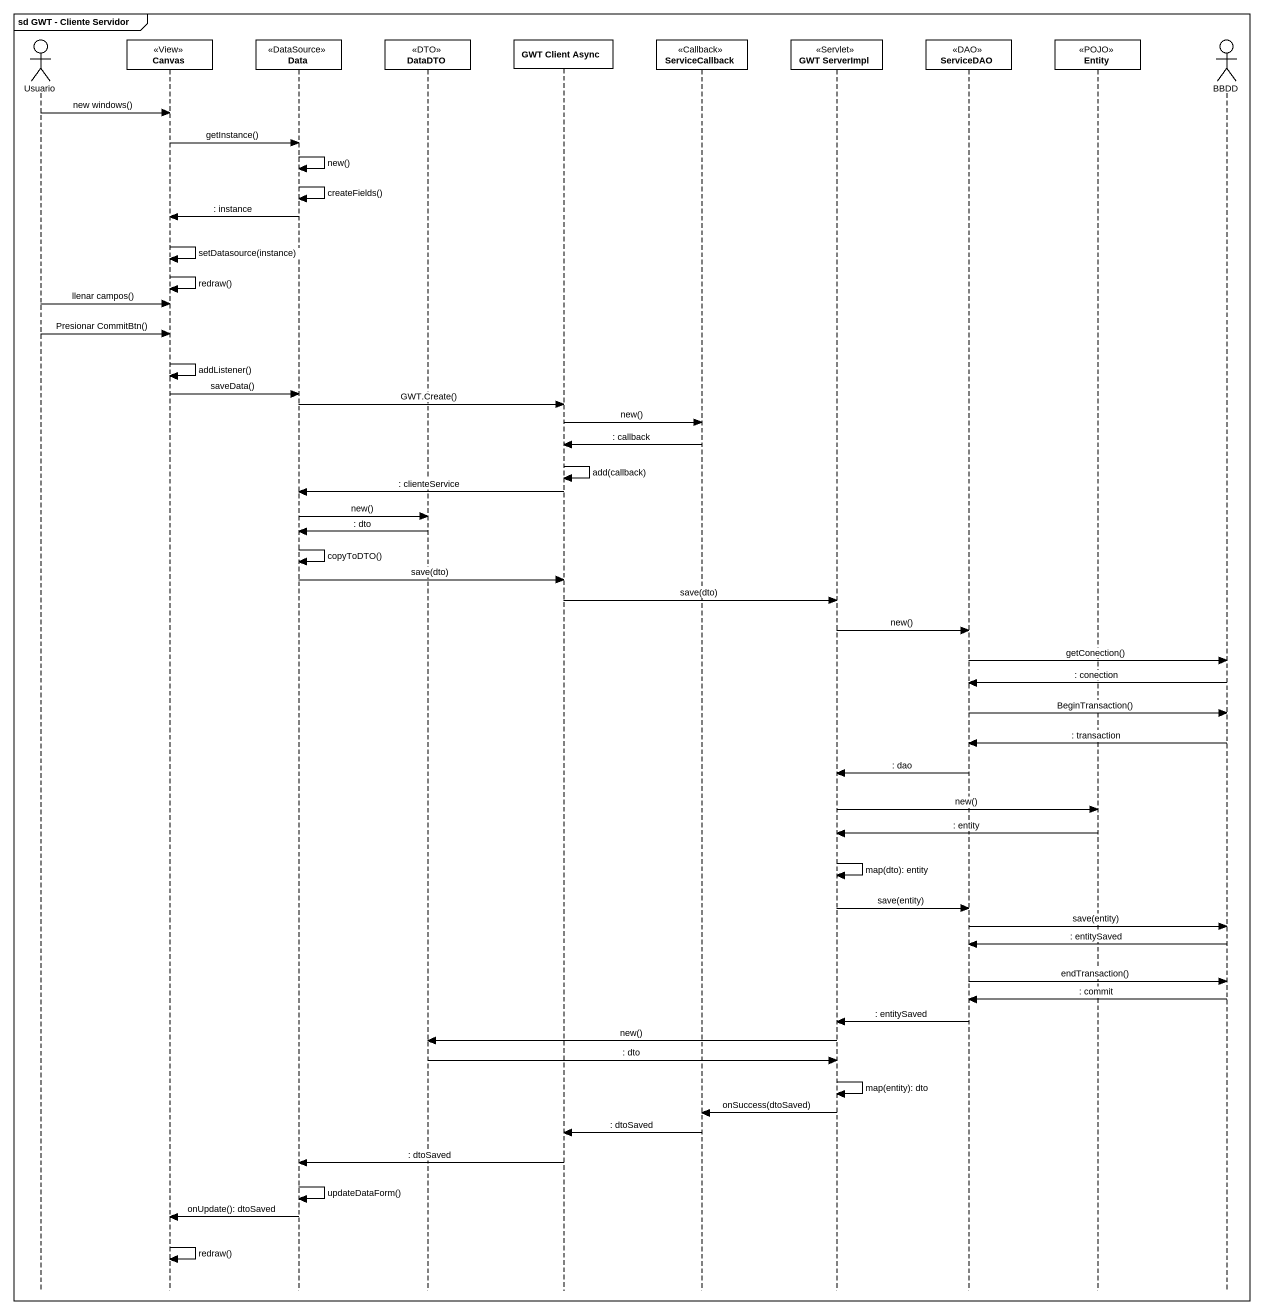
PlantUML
@startuml
mainframe sd GWT - Cliente Servidor
hide footbox
actor Usuario
participant Canvas <<View>>
participant Data <<DataSource>>
participant DataDTO <<DTO>>
participant "GWT Client Async" as GWT_Client_Async
participant ServiceCallback <<Callback>>
participant "GWT ServerImpl" as GWT_ServerImpl <<Servlet>>
participant ServiceDAO <<DAO>>
participant "Entity" as Entity_ <<POJO>>
actor BBDD

Usuario -> Canvas : new windows()
Canvas -> Data : getInstance()
Data -> Data : new()
Data -> Data : createFields()
Data -> Canvas : : instance
Canvas -> Canvas : setDatasource(instance)
Canvas -> Canvas : redraw()
Usuario -> Canvas : llenar campos()
Usuario -> Canvas : Presionar CommitBtn()
Canvas -> Canvas : addListener()
Canvas -> Data : saveData()
Data -> GWT_Client_Async : GWT.Create()
GWT_Client_Async -> ServiceCallback : new()
ServiceCallback -> GWT_Client_Async : : callback
GWT_Client_Async -> GWT_Client_Async : add(callback)
GWT_Client_Async -> Data : : clienteService
Data -> DataDTO : new()
DataDTO -> Data : : dto
Data -> Data : copyToDTO()
Data -> GWT_Client_Async : save(dto)
GWT_Client_Async -> GWT_ServerImpl : save(dto)
GWT_ServerImpl -> ServiceDAO : new()
ServiceDAO -> BBDD : getConection()
BBDD -> ServiceDAO : : conection
ServiceDAO -> BBDD : BeginTransaction()
BBDD -> ServiceDAO : : transaction
ServiceDAO -> GWT_ServerImpl : : dao
GWT_ServerImpl -> Entity_ : new()
Entity_ -> GWT_ServerImpl : : entity
GWT_ServerImpl -> GWT_ServerImpl : map(dto): entity
GWT_ServerImpl -> ServiceDAO : save(entity)
ServiceDAO -> BBDD : save(entity)
BBDD -> ServiceDAO : : entitySaved
ServiceDAO -> BBDD : endTransaction()
BBDD -> ServiceDAO : : commit
ServiceDAO -> GWT_ServerImpl : : entitySaved
GWT_ServerImpl -> DataDTO : new()
DataDTO -> GWT_ServerImpl : : dto
GWT_ServerImpl -> GWT_ServerImpl : map(entity): dto
GWT_ServerImpl -> ServiceCallback : onSuccess(dtoSaved)
ServiceCallback -> GWT_Client_Async : : dtoSaved
GWT_Client_Async -> Data : : dtoSaved
Data -> Data : updateDataForm()
Data -> Canvas : onUpdate(): dtoSaved
Canvas -> Canvas : redraw()
@enduml
